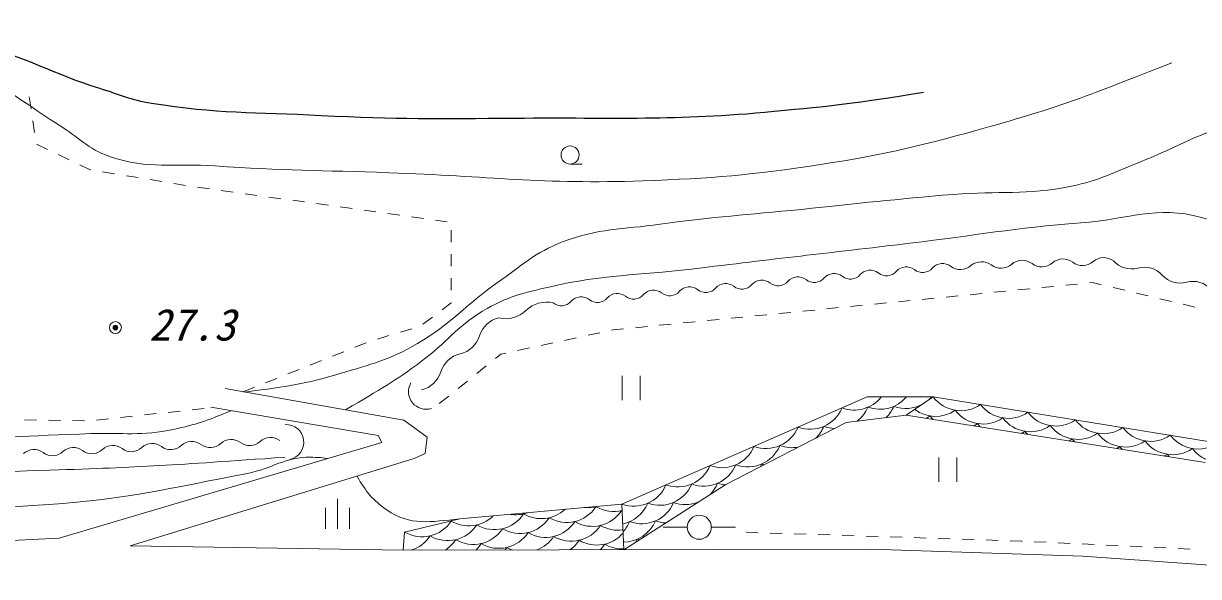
# Model space of a CAD drawing. Units: millimetres, scale not verified. Extents: x 40000 to 680000, y 20000 to 380000.
# Drawn here: x 359334 to 408252, y 296014 to 319031 of the extents above; entities that cross this region are included whole.
import ezdxf
from ezdxf.enums import TextEntityAlignment as Align

# ---------------------------------------------------------------- set-up
doc = ezdxf.new("R2010")
doc.units = ezdxf.units.MM
doc.header["$LTSCALE"] = 1000
doc.header["$PDMODE"] = 32
doc.header["$PDSIZE"] = 500
doc.layers.add('M-BGD', color=7, linetype='Continuous', lineweight=13)
doc.styles.add('ＭＳ ゴシック', font='')
doc.styles.get('ＭＳ ゴシック').set_extended_font_data('MS Gothic')

msp = doc.modelspace()

# ---------------------------------------------------------------- linework, layer by layer
at = {"layer": 'M-BGD'}
for p, q in [((359647, 315480), (359576, 315975)), ((359788, 314490), (359718, 314985)), ((360329, 313793), (359879, 314009)), ((361231, 313360), (360780, 313576)), ((362089, 312948), (361682, 313144)), ((382089, 313183), (382589, 313183)), ((362136, 312940), (362089, 312948)), ((363123, 312778), (362630, 312859)), ((364110, 312615), (363616, 312696)), ((365097, 312452), (364603, 312534)), ((366083, 312290), (365590, 312371)), ((367074, 312151), (366578, 312219)), ((368064, 312014), (367569, 312083)), ((369055, 311877), (368559, 311946)), ((370045, 311740), (369550, 311809)), ((371036, 311603), (370541, 311672)), ((372026, 311466), (371531, 311535)), ((373017, 311330), (372522, 311398)), ((374008, 311193), (373512, 311261)), ((374998, 311056), (374503, 311124)), ((375989, 310919), (375493, 310987)), ((376979, 310782), (376484, 310850)), ((377144, 309925), (377144, 310425)), ((377144, 308925), (377144, 309425)), ((377144, 307925), (377144, 308425)), ((402722, 308136), (403220, 308186)), ((403717, 308235), (403844, 308247)), ((403844, 308247), (404206, 308160)), ((397746, 307646), (398244, 307695)), ((398742, 307744), (399239, 307793)), ((399737, 307842), (400234, 307891)), ((400732, 307940), (401229, 307989)), ((401727, 308038), (402225, 308087)), ((404693, 308043), (405179, 307927)), ((405665, 307810), (406151, 307693)), ((376759, 307116), (377144, 307409)), ((377144, 307409), (377144, 307425)), ((392770, 307155), (393268, 307204)), ((393766, 307253), (394263, 307302)), ((394761, 307351), (395258, 307400)), ((395756, 307449), (396254, 307498)), ((396751, 307548), (397249, 307597)), ((406637, 307577), (407124, 307460)), ((407610, 307343), (408096, 307226)), ((375962, 306512), (376360, 306814)), ((387795, 306664), (388292, 306713)), ((388790, 306762), (389287, 306811)), ((389785, 306861), (390283, 306910)), ((390780, 306959), (391278, 307008)), ((391775, 307057), (392273, 307106)), ((375027, 306181), (375506, 306324)), ((383815, 306264), (383881, 306278)), ((383881, 306278), (384312, 306321)), ((384809, 306370), (385307, 306419)), ((385804, 306468), (386302, 306517)), ((386799, 306566), (387297, 306615)), ((373129, 305554), (373594, 305739)), ((374068, 305896), (374547, 306038)), ((380883, 305632), (381371, 305737)), ((381860, 305842), (382349, 305948)), ((382838, 306053), (383326, 306159)), ((372200, 305185), (372665, 305369)), ((378985, 305090), (379210, 305271)), ((379210, 305271), (379416, 305315)), ((379905, 305421), (380394, 305526)), ((371271, 304815), (371735, 305000)), ((378205, 304463), (378595, 304776)), ((370342, 304445), (370806, 304630)), ((384253, 304359), (384253, 303359)), ((385003, 303359), (385003, 304359)), ((367732, 303839), (375173, 302522)), ((368483, 303706), (368948, 303891)), ((369412, 304076), (369877, 304261)), ((377426, 303837), (377816, 304150)), ((376646, 303210), (377036, 303524)), ((384246, 299031), (394461, 303487)), ((394461, 303487), (397203, 303487)), ((397203, 303487), (396087, 302731)), ((397203, 303487), (408652, 301636)), ((365361, 302846), (365858, 302900)), ((366355, 302953), (366853, 303006)), ((374105, 301881), (367127, 303056)), ((359380, 302533), (359880, 302526)), ((360380, 302519), (360880, 302512)), ((361380, 302505), (361880, 302498)), ((362378, 302526), (362875, 302579)), ((363373, 302633), (363870, 302686)), ((364367, 302739), (364864, 302793)), ((375173, 302522), (376134, 301810)), ((388576, 299848), (393583, 302427)), ((393583, 302427), (396087, 302731)), ((396087, 302731), (408529, 300758)), ((374247, 301596), (374105, 301881)), ((360825, 297609), (374247, 301596)), ((376134, 301810), (376063, 301133)), ((375600, 300920), (363780, 297288)), ((376063, 301133), (375600, 300920)), ((397439, 300960), (397439, 299960)), ((398189, 299960), (398189, 300960)), ((384328, 297127), (388576, 299848)), ((372405, 298002), (372405, 299252)), ((377500, 298407), (384246, 299031)), ((384328, 297127), (384246, 299031)), ((371905, 298002), (371905, 298877)), ((372905, 298002), (372905, 298877)), ((375197, 297865), (377500, 298407)), ((385970, 298064), (386970, 298064)), ((387970, 298064), (388970, 298064)), ((350714, 297110), (360825, 297609)), ((375138, 297110), (375197, 297865)), ((389421, 297853), (389921, 297837)), ((390420, 297821), (390920, 297805)), ((391420, 297789), (391920, 297773)), ((392419, 297757), (392919, 297741)), ((393419, 297725), (393918, 297709)), ((394418, 297694), (394918, 297678)), ((395418, 297662), (395917, 297646)), ((396417, 297630), (396917, 297614)), ((397417, 297598), (397916, 297582)), ((398416, 297566), (398916, 297550)), ((399416, 297534), (399915, 297518)), ((400415, 297502), (400867, 297487)), ((400867, 297487), (400915, 297485)), ((401414, 297461), (401914, 297438)), ((363780, 297288), (375138, 297110)), ((375138, 297110), (394612, 297146)), ((394612, 297146), (403442, 296861)), ((402413, 297414), (402913, 297391)), ((403412, 297367), (403912, 297344)), ((404411, 297320), (404910, 297297)), ((405410, 297273), (405909, 297250)), ((406409, 297226), (406908, 297202)), ((407408, 297179), (407907, 297155)), ((403442, 296861), (412841, 296185))]:
    msp.add_line(p, q, dxfattribs=at)
for centre, radius in [((382089, 313558), 375), ((363161, 306373), 100), ((363161, 306373), 80), ((363161, 306373), 60), ((363161, 306373), 40), ((363161, 306373), 20), ((363161, 306373), 20), ((387470, 298064), 500)]:
    msp.add_circle(centre, radius, dxfattribs=at)
at = {"layer": 'M-BGD', "lineweight": 18}
for centre, radius, start, end in [((400915, 308500), 674, 52.931, 130.8873), ((402609, 308556), 674, 52.931, 130.8873), ((404304, 308613), 674, 52.931, 130.8873), ((394584, 308213), 550, 51.9456, 138.5843), ((395262, 309080), 550, 231.9456, 318.5843), ((396088, 308352), 550, 51.9456, 138.5843), ((396767, 309219), 550, 231.9456, 318.5843), ((397593, 308491), 550, 51.9456, 138.5843), ((398338, 309462), 674, 232.931, 310.8873), ((399220, 308443), 674, 52.931, 130.8873), ((400033, 309518), 674, 232.931, 310.8873), ((401727, 309575), 674, 232.931, 310.8873), ((403421, 309631), 674, 232.931, 310.8873), ((405459, 309827), 1010, 222.107, 285.3725), ((405994, 307880), 1010, 42.1071, 105.3725), ((388566, 307659), 550, 51.9456, 138.5843), ((390070, 307798), 550, 51.9456, 138.5843), ((390749, 308665), 550, 231.9456, 318.5843), ((391575, 307936), 550, 51.9456, 138.5843), ((392254, 308803), 550, 231.9456, 318.5843), ((393079, 308075), 550, 51.9456, 138.5843), ((393758, 308942), 550, 231.9456, 318.5843), ((407492, 309234), 1010, 222.107, 285.3725), ((408027, 307287), 1010, 42.1071, 105.3725), ((384053, 307243), 550, 51.9456, 138.5843), ((384731, 308110), 550, 231.9456, 318.5843), ((385557, 307382), 550, 51.9456, 138.5843), ((386236, 308249), 550, 231.9456, 318.5843), ((387061, 307520), 550, 51.9456, 138.5843), ((387740, 308387), 550, 231.9456, 318.5843), ((389245, 308526), 550, 231.9456, 318.5843), ((381102, 306213), 1219, 76.6502, 134.1023), ((381722, 307833), 550, 231.9456, 318.5843), ((382548, 307104), 550, 51.9456, 138.5843), ((383227, 307971), 550, 231.9456, 318.5843), ((379356, 305722), 1082, 102.3815, 163.4534), ((379405, 307964), 1219, 256.6502, 314.1023), ((377282, 306338), 1082, 282.3815, 343.4534), ((377746, 304225), 1082, 102.3815, 163.4534), ((375672, 304841), 1082, 282.3815, 343.4534), ((361412, 300745), 638, 52.8353, 133.0361), ((363054, 300829), 638, 52.8353, 133.0361), ((363825, 301846), 638, 232.8353, 313.0361), ((364695, 300914), 638, 52.8353, 133.0361), ((365466, 301931), 638, 232.8353, 313.0361), ((366337, 300998), 638, 52.8353, 133.0361), ((367108, 302015), 638, 232.8353, 313.0361), ((367979, 301082), 638, 52.8353, 133.0361), ((368750, 302099), 638, 232.8353, 313.0361), ((369621, 301166), 638, 52.8353, 133.0361), ((359770, 300661), 638, 52.8353, 133.0361), ((360541, 301678), 638, 232.8353, 313.0361), ((362183, 301762), 638, 232.8353, 313.0361)]:
    msp.add_arc(centre, radius, start, end, dxfattribs=at)
at = {"layer": 'M-BGD'}
for centre, radius, start, end in [((376095, 303705), 731, 150.0536, 287.6719), ((393909, 304391), 1450, 249.9666, 321.3986), ((394986, 304425), 1450, 249.9661, 319.6985), ((396062, 304458), 1450, 309.293, 317.9546), ((396384, 304683), 1450, 303.774, 304.4189), ((398358, 304364), 1450, 217.2133, 304.4189), ((392076, 303592), 1450, 249.9665, 337.1712), ((393152, 303625), 1450, 308.0845, 337.1717), ((394229, 303658), 1450, 314.818, 337.1717), ((396062, 304458), 1450, 249.9661, 298.8999), ((397307, 304128), 1450, 233.1438, 304.4189), ((395305, 303691), 1450, 335.811, 337.1717), ((397139, 304491), 1450, 249.9661, 250.8708), ((399282, 303809), 1450, 217.2133, 304.4189), ((400333, 304044), 1450, 217.2133, 304.4188), ((402307, 303725), 1450, 217.2134, 304.4187), ((370272, 301606), 732, 281.529, 93.0649), ((396256, 303893), 1450, 296.9033, 304.4189), ((398231, 303574), 1450, 217.2133, 224.6692), ((398231, 303574), 1450, 297.3138, 304.4189), ((400205, 303255), 1450, 217.2133, 224.2628), ((401256, 303490), 1450, 217.2133, 304.4189), ((404281, 303406), 1450, 217.2135, 304.4187), ((390243, 302792), 1450, 249.9664, 337.1713), ((391319, 302825), 1450, 313.7251, 337.1717), ((393152, 303625), 1450, 249.9661, 267.7471), ((400205, 303255), 1450, 297.7202, 304.4189), ((402179, 302936), 1450, 217.2133, 223.8602), ((403230, 303171), 1450, 217.2133, 304.4189), ((405205, 302852), 1450, 217.2133, 304.4189), ((406256, 303087), 1450, 217.2135, 304.4186), ((408230, 302768), 1450, 217.2136, 285.3915), ((388409, 301992), 1450, 249.9663, 337.1714), ((389486, 302026), 1450, 249.9661, 337.1717), ((391319, 302825), 1450, 249.9661, 280.7855), ((402179, 302936), 1450, 298.1228, 304.4189), ((404154, 302616), 1450, 217.2133, 223.4612), ((404154, 302616), 1450, 298.5217, 304.4189), ((406128, 302297), 1450, 217.2133, 223.0659), ((407179, 302532), 1450, 217.2133, 304.4189), ((409153, 302213), 1450, 217.2133, 245.3353), ((406128, 302297), 1450, 298.9171, 304.4189), ((408102, 301978), 1450, 217.2133, 222.674), ((386576, 301193), 1450, 249.9662, 337.1715), ((387653, 301226), 1450, 249.9661, 337.1717), ((388729, 301259), 1450, 332.4991, 337.1717), ((390563, 302059), 1450, 249.9661, 253.976), ((385820, 300426), 1450, 249.9661, 337.1717), ((386896, 300459), 1450, 314.1409, 337.1717), ((388729, 301259), 1450, 249.9661, 262.3222), ((384743, 300393), 1450, 249.9661, 337.1716), ((381954, 299711), 1450, 239.6275, 326.8331), ((382836, 300329), 1450, 264.1327, 286.4372), ((383901, 300168), 1450, 239.6275, 284.2486), ((383987, 299626), 1450, 281.7437, 337.1717), ((385063, 299660), 1450, 249.9661, 337.1717), ((386896, 300459), 1450, 249.9661, 291.1373), ((377877, 299574), 1450, 239.6275, 314.2363), ((378942, 299413), 1450, 239.6275, 326.8331), ((380007, 299253), 1450, 239.6275, 326.8331), ((379824, 300032), 1450, 260.8291, 289.7408), ((380889, 299871), 1450, 239.6275, 313.0567), ((383019, 299550), 1450, 239.6275, 326.8331), ((384966, 300008), 1450, 239.6275, 240.808), ((375930, 299116), 1450, 239.6275, 326.8331), ((376995, 298956), 1450, 239.6275, 326.8331), ((378060, 298795), 1450, 239.6275, 326.8331), ((381072, 299092), 1450, 239.6275, 326.8331), ((382137, 298932), 1450, 239.6275, 326.8331), ((384084, 299390), 1450, 239.6275, 278.2615), ((383230, 298860), 1450, 317.314, 337.1717), ((384306, 298893), 1450, 270.3116, 337.1717), ((386140, 299693), 1450, 249.9661, 267.3479), ((375048, 298498), 1450, 286.9296, 326.8331), ((376113, 298337), 1450, 302.4168, 326.8331), ((379125, 298635), 1450, 239.6275, 326.8331), ((380190, 298474), 1450, 290.9924, 326.8331), ((381255, 298314), 1450, 304.7954, 326.8331), ((383202, 298771), 1450, 239.6275, 319.097), ((383550, 298127), 1450, 332.1834, 337.1717), ((385383, 298926), 1450, 249.9661, 253.372), ((377178, 298177), 1450, 312.9574, 326.8331), ((378243, 298016), 1450, 321.7111, 326.8331), ((380190, 298474), 1450, 239.6275, 249.2171), ((382320, 298153), 1450, 314.8542, 326.8331), ((384267, 298611), 1450, 239.6275, 272.3376)]:
    msp.add_arc(centre, radius, start, end, dxfattribs=at)
at = {"layer": 'M-BGD', "lineweight": 25}
msp.add_open_spline([(396802, 316154), (393880, 315686), (393025, 315596), (390589, 315363), (386393, 314962), (384017, 315115), (379802, 315081), (376647, 315055), (374876, 315028), (371725, 315194), (368964, 315339), (367394, 315262), (364665, 315702), (363803, 315841), (363352, 316066), (362518, 316323), (360505, 316945), (359482, 317629), (357435, 318131), (356363, 318393), (355768, 318620), (354667, 318696), (351146, 318938), (349154, 319031), (345630, 318808), (344502, 318737), (343850, 318787), (342750, 318526), (341012, 318114), (340103, 317653), (338401, 317114), (336751, 316591), (335879, 316056), (334165, 315815), (332439, 315572), (331445, 315777), (329703, 315815), (327517, 315862), (326297, 316005), (324111, 316041), (321376, 316085), (319840, 316118), (317107, 315984), (314917, 315877), (313705, 315607), (311516, 315476), (309819, 315375), (309254, 315353), (307167, 315307)], degree=3, knots=[0, 0, 0, 0, 1, 1, 1, 2, 2, 2, 3, 3, 3, 4, 4, 4, 5, 5, 5, 6, 6, 6, 7, 7, 7, 8, 8, 8, 9, 9, 9, 10, 10, 10, 11, 11, 11, 12, 12, 12, 13, 13, 13, 14, 14, 14, 15, 15, 15, 16, 16, 16, 16], dxfattribs=at)
at = {"layer": 'M-BGD'}
for points, knots in [([(302196, 314403), (303826, 314052), (304352, 313954), (305755, 313838), (307382, 313703), (308310, 313725), (309934, 313895), (311927, 314102), (312987, 314571), (314961, 314911), (316827, 315233), (317869, 315520), (319762, 315589), (321440, 315650), (322410, 315704), (324055, 315363), (325431, 315078), (326029, 314368), (327387, 314008), (329561, 313430), (330842, 313226), (333092, 313217), (335609, 313206), (337082, 313334), (339474, 314121), (341250, 314704), (341990, 315595), (343597, 316549), (344592, 317141), (345014, 317799), (346139, 318074), (347341, 318368), (348067, 317976), (349302, 317905), (351420, 317783), (352633, 317927), (354724, 317566), (356092, 317330), (356867, 317107), (358113, 316493), (359233, 315941), (359764, 315459), (360824, 314798), (361640, 314290), (362006, 313816), (362914, 313499), (364545, 312930), (365596, 313226), (367319, 313104), (370138, 312903), (371725, 312922), (374549, 312821), (378674, 312674), (380986, 312335), (385111, 312483), (388011, 312587), (389641, 312723), (392510, 313160), (395304, 313586), (396849, 313978), (399570, 314742), (402586, 315589), (403629, 316016), (407138, 317396)], [0, 0, 0, 0, 1, 1, 1, 2, 2, 2, 3, 3, 3, 4, 4, 4, 5, 5, 5, 6, 6, 6, 7, 7, 7, 8, 8, 8, 9, 9, 9, 10, 10, 10, 11, 11, 11, 12, 12, 12, 13, 13, 13, 14, 14, 14, 15, 15, 15, 16, 16, 16, 17, 17, 17, 18, 18, 18, 19, 19, 19, 20, 20, 20, 21, 21, 21, 21]), ([(368575, 303690), (370414, 303945), (371013, 304011), (372515, 304462), (373806, 304850), (374571, 305025), (375735, 305705), (377148, 306531), (377727, 307306), (379067, 308246), (380090, 308964), (380612, 309496), (381778, 309941), (383287, 310516), (384246, 310453), (385845, 310675), (388130, 310993), (389424, 311063), (391719, 311296), (394189, 311548), (395570, 311715), (398045, 311918), (399962, 312075), (401075, 311866), (402959, 312257), (404127, 312499), (404729, 312836), (405839, 313273), (407284, 313842), (408025, 314347), (409511, 314798), (410215, 315012), (410653, 315226), (411375, 315081), (412406, 314874), (412777, 314224), (413634, 313612), (415081, 312578), (415751, 311803), (417249, 310845), (418921, 309775), (420003, 309399), (421880, 308755), (424760, 307766), (426479, 307563), (429449, 306891), (431934, 306328), (433380, 306236), (435831, 305535), (438629, 304736), (440090, 303963), (442835, 302994), (446065, 301853), (447859, 301164), (451137, 300170), (455633, 298806), (458206, 298224), (462772, 297120), (467538, 295967), (470217, 295349), (475029, 294409), (478717, 293688), (480778, 293193), (484518, 292827), (487482, 292537), (489167, 292574), (492143, 292714), (494966, 292847), (496521, 293253), (499316, 293674), (501396, 293988), (502527, 294419), (504625, 294578), (506451, 294716), (507485, 294585), (509313, 294465), (512128, 294281), (513671, 293802), (516486, 293618), (518732, 293471), (520007, 293223), (522247, 293448), (524968, 293723), (526582, 293717), (529138, 294691), (530383, 295166), (531026, 295584), (532131, 296329), (533620, 297333), (534197, 298292), (535803, 299097), (536977, 299685), (537825, 299448), (539135, 299548), (542193, 299784), (543922, 299414), (546986, 299548), (549640, 299665), (551111, 299969), (553764, 300113), (555293, 300196), (555795, 300222), (557681, 300275)], [0, 0, 0, 0, 1, 1, 1, 2, 2, 2, 3, 3, 3, 4, 4, 4, 5, 5, 5, 6, 6, 6, 7, 7, 7, 8, 8, 8, 9, 9, 9, 10, 10, 10, 11, 11, 11, 12, 12, 12, 13, 13, 13, 14, 14, 14, 15, 15, 15, 16, 16, 16, 17, 17, 17, 18, 18, 18, 19, 19, 19, 20, 20, 20, 21, 21, 21, 22, 22, 22, 23, 23, 23, 24, 24, 24, 25, 25, 25, 26, 26, 26, 27, 27, 27, 28, 28, 28, 29, 29, 29, 30, 30, 30, 31, 31, 31, 32, 32, 32, 33, 33, 33, 34, 34, 34, 34]), ([(558017, 298177), (556330, 298488), (555743, 298553), (554272, 298588), (552228, 298637), (551103, 298228), (549076, 297967), (546845, 297680), (545614, 297345), (543371, 297176), (541545, 297039), (540507, 297237), (538683, 297063), (537567, 296957), (536869, 297041), (535859, 296555), (534889, 296088), (534718, 295320), (533939, 294578), (533147, 293824), (532806, 293244), (531849, 292714), (530470, 291950), (529556, 291774), (528008, 291472), (526112, 291101), (525026, 290921), (523094, 290907), (520370, 290886), (518852, 291199), (516147, 291528), (513555, 291844), (512131, 292224), (509539, 292545), (507757, 292765), (506758, 293079), (504964, 292997), (502464, 292882), (501103, 292412), (498638, 291980), (496251, 291562), (494950, 291086), (492538, 290850), (489376, 290541), (487577, 290617), (484405, 290794), (481373, 290963), (479703, 291400), (476723, 291980), (471865, 292925), (469214, 293782), (464410, 294973), (460588, 295921), (458423, 296366), (454639, 297459), (450812, 298564), (448787, 299559), (444981, 300734), (442331, 301553), (440840, 301994), (438147, 302655), (435167, 303386), (433466, 303655), (430465, 304293), (426825, 305067), (424770, 305427), (421146, 306270), (418378, 306913), (416752, 307040), (414086, 308021), (413002, 308419), (412459, 308795), (411431, 309320), (410227, 309935), (409686, 310602), (408381, 310958), (406485, 311474), (405314, 310879), (403354, 310732), (400563, 310522), (399017, 310214), (396238, 309884), (392686, 309463), (390695, 309242), (387144, 308811), (384849, 308533), (383524, 308592), (381270, 308077), (380127, 307816), (379452, 307662), (378446, 307060), (377343, 306401), (376939, 305733), (375904, 304971), (374724, 304102), (374262, 303843), (372741, 302952)], [0, 0, 0, 0, 1, 1, 1, 2, 2, 2, 3, 3, 3, 4, 4, 4, 5, 5, 5, 6, 6, 6, 7, 7, 7, 8, 8, 8, 9, 9, 9, 10, 10, 10, 11, 11, 11, 12, 12, 12, 13, 13, 13, 14, 14, 14, 15, 15, 15, 16, 16, 16, 17, 17, 17, 18, 18, 18, 19, 19, 19, 20, 20, 20, 21, 21, 21, 22, 22, 22, 23, 23, 23, 24, 24, 24, 25, 25, 25, 26, 26, 26, 27, 27, 27, 28, 28, 28, 29, 29, 29, 30, 30, 30, 31, 31, 31, 32, 32, 32, 32]), ([(367974, 302913), (366924, 302475), (366536, 302346), (365573, 302137), (364259, 301852), (363478, 302004), (362134, 301959), (359535, 301871), (358077, 301748), (355477, 301825), (352296, 301918), (350513, 302040), (347347, 302361), (344312, 302668), (342627, 302976), (339618, 303478), (336337, 304024), (334532, 304506), (331265, 305130), (329436, 305480), (328352, 305426), (326574, 305979), (325915, 306184), (325424, 306131), (324921, 306605), (324689, 306823), (324578, 306942), (324408, 307240)], [0, 0, 0, 0, 1, 1, 1, 2, 2, 2, 3, 3, 3, 4, 4, 4, 5, 5, 5, 6, 6, 6, 7, 7, 7, 8, 8, 8, 9, 9, 9, 9]), ([(370219, 300976), (365521, 300651), (364261, 300557), (360436, 300440), (356930, 300332), (354962, 300227), (351457, 300350), (347657, 300485), (345518, 300646), (341763, 301244), (338886, 301702), (337343, 302312), (334481, 302852), (332278, 303268), (331544, 303391), (328821, 303802)], [0, 0, 0, 0, 1, 1, 1, 2, 2, 2, 3, 3, 3, 4, 4, 4, 5, 5, 5, 5]), ([(343485, 299867), (347040, 299304), (348111, 299164), (351099, 298966), (354721, 298726), (356770, 298767), (360391, 299010), (363652, 299229), (365446, 299694), (368656, 300306), (369699, 300505), (370230, 301000), (371292, 300976), (371562, 300970), (371680, 300978), (371982, 300923)], [0, 0, 0, 0, 1, 1, 1, 2, 2, 2, 3, 3, 3, 4, 4, 4, 5, 5, 5, 5]), ([(377500, 298407), (376281, 298297), (375444, 298101), (374465, 298786), (373865, 299206), (373589, 299535), (373222, 300189)], [0, 0, 0, 0, 1, 1, 1, 2, 2, 2, 2])]:
    msp.add_open_spline(points, degree=3, knots=knots, dxfattribs=at)
msp.add_point((363161, 306373), dxfattribs=at)

# ---------------------------------------------------------------- texts
at = {"layer": 'M-BGD', "style": 'ＭＳ ゴシック', "oblique": 15}
msp.add_text('27.3', height=1320, dxfattribs=at).set_placement((366359, 306493), align=Align.MIDDLE_CENTER)

doc.saveas('drawing.dxf')
